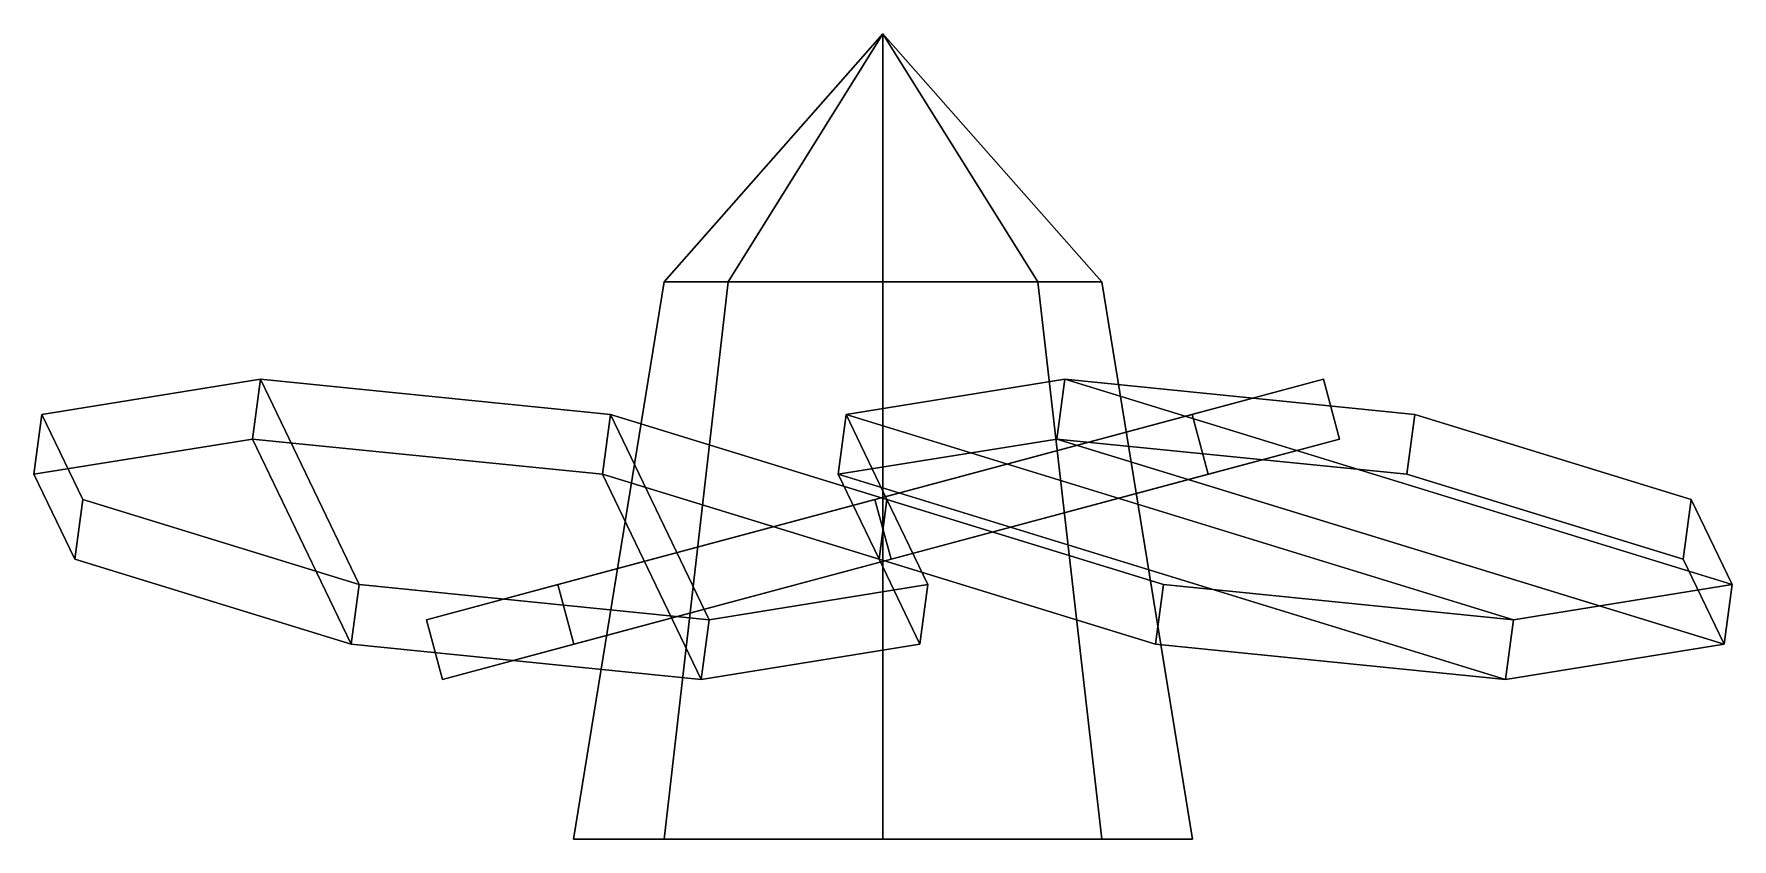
# Model space of a CAD drawing. Extents: x -0.274 to 0.274, y 7.99 to 8.25.
import ezdxf

# ---------------------------------------------------------------- set-up
doc = ezdxf.new("R2010")
doc.units = 0
doc.layers.add('PROP', color=1, linetype='CONTINUOUS')

msp = doc.modelspace()

# ---------------------------------------------------------------- linework, layer by layer
at = {"layer": 'PROP'}
for points in [[(0, 8.25), (-0.07071, 8.17), (-0.05, 8.17, 0.05), (0, 8.25)], [(0, 8.25), (-0.05, 8.17, -0.05), (-0.07071, 8.17), (0, 8.25)], [(0, 8.25), (-0.05, 8.17, 0.05), (0, 8.17, 0.07071), (0, 8.25)], [(0, 8.25), (0, 8.17, -0.07071), (-0.05, 8.17, -0.05), (0, 8.25)], [(0, 8.25), (0, 8.17, 0.07071), (0.05, 8.17, 0.05), (0, 8.25)], [(0, 8.25), (0.05, 8.17, 0.05), (0.07071, 8.17), (0, 8.25)], [(0, 8.25), (0.07071, 8.17), (0.05, 8.17, -0.05), (0, 8.25)], [(0, 8.25), (0.05, 8.17, -0.05), (0, 8.17, -0.07071), (0, 8.25)], [(-0.07071, 8.17), (-0.1, 7.99), (-0.07071, 7.99, 0.07071), (-0.05, 8.17, 0.05)], [(-0.05, 8.17, -0.05), (-0.07071, 7.99, -0.07071), (-0.1, 7.99), (-0.07071, 8.17)], [(-0.05, 8.17, 0.05), (-0.07071, 7.99, 0.07071), (0, 7.99, 0.1), (0, 8.17, 0.07071)], [(0, 8.17, -0.07071), (0, 7.99, -0.1), (-0.07071, 7.99, -0.07071), (-0.05, 8.17, -0.05)], [(0, 8.17, 0.07071), (0, 7.99, 0.1), (0.07071, 7.99, 0.07071), (0.05, 8.17, 0.05)], [(0.05, 8.17, -0.05), (0.07071, 7.99, -0.07071), (0, 7.99, -0.1), (0, 8.17, -0.07071)], [(0.05, 8.17, 0.05), (0.07071, 7.99, 0.07071), (0.1, 7.99), (0.07071, 8.17)], [(0.07071, 8.17), (0.1, 7.99), (0.07071, 7.99, -0.07071), (0.05, 8.17, -0.05)], [(-0.27169, 8.12711, 0.04155), (-0.20105, 8.13848, -0.04824), (-0.20364, 8.11916, -0.05272), (-0.27428, 8.10779, 0.03707)], [(-0.27169, 8.12711, 0.04155), (-0.25851, 8.09966, 0.15224), (-0.16924, 8.07221, 0.219), (-0.20105, 8.13848, -0.04824)], [(-0.20105, 8.13848, -0.04824), (-0.08798, 8.12711, -0.06452), (-0.09057, 8.10779, -0.069), (-0.20364, 8.11916, -0.05272)], [(-0.20105, 8.13848, -0.04824), (-0.16924, 8.07221, 0.219), (-0.05617, 8.06084, 0.20272), (-0.08798, 8.12711, -0.06452)], [(0.1423, 8.13848, -0.15), (-0.10504, 8.07221, -0.25607), (-0.14748, 8.06084, -0.15), (0.09986, 8.12711, -0.04393)], [(0.09986, 8.12711, -0.25607), (-0.00259, 8.09966, -0.3), (-0.10504, 8.07221, -0.25607), (0.1423, 8.13848, -0.15)], [(0.05875, 8.13848, 0.19824), (-0.01188, 8.12711, 0.10845), (-0.01447, 8.10779, 0.11293), (0.05617, 8.11916, 0.20272)], [(0.05875, 8.13848, 0.19824), (0.27428, 8.07221, 0.03707), (0.20364, 8.06084, -0.05272), (-0.01188, 8.12711, 0.10845)], [(0.17183, 8.12711, 0.21452), (0.05875, 8.13848, 0.19824), (0.05617, 8.11916, 0.20272), (0.16924, 8.10779, 0.219)], [(0.17183, 8.12711, 0.21452), (0.2611, 8.09966, 0.14776), (0.27428, 8.07221, 0.03707), (0.05875, 8.13848, 0.19824)], [(0.1423, 8.13848, -0.15), (0.09986, 8.12711, -0.04393), (0.10504, 8.10779, -0.04393), (0.14748, 8.11916, -0.15)], [(0.09986, 8.12711, -0.25607), (0.1423, 8.13848, -0.15), (0.14748, 8.11916, -0.15), (0.10504, 8.10779, -0.25607)], [(-0.25851, 8.09966, 0.15224), (-0.27169, 8.12711, 0.04155), (-0.27428, 8.10779, 0.03707), (-0.2611, 8.08034, 0.14776)], [(0.09986, 8.12711, -0.04393), (-0.14748, 8.06084, -0.15), (-0.10504, 8.07221, -0.04393), (-0.00259, 8.09966)], [(-0.08798, 8.12711, -0.06452), (0.00129, 8.09966, 0.00224), (-0.00129, 8.08034, -0.00224), (-0.09057, 8.10779, -0.069)], [(-0.08798, 8.12711, -0.06452), (-0.05617, 8.06084, 0.20272), (0.01447, 8.07221, 0.11293), (0.00129, 8.09966, 0.00224)], [(-0.01188, 8.12711, 0.10845), (0.00129, 8.09966, -0.00224), (-0.00129, 8.08034, 0.00224), (-0.01447, 8.10779, 0.11293)], [(-0.01188, 8.12711, 0.10845), (0.20364, 8.06084, -0.05272), (0.09057, 8.07221, -0.069), (0.00129, 8.09966, -0.00224)], [(0.09986, 8.12711, -0.04393), (-0.00259, 8.09966), (0.00259, 8.08034), (0.10504, 8.10779, -0.04393)], [(-0.00259, 8.09966, -0.3), (0.09986, 8.12711, -0.25607), (0.10504, 8.10779, -0.25607), (0.00259, 8.08034, -0.3)], [(0.2611, 8.09966, 0.14776), (0.17183, 8.12711, 0.21452), (0.16924, 8.10779, 0.219), (0.25851, 8.08034, 0.15224)], [(-0.2611, 8.08034, 0.14776), (-0.27428, 8.10779, 0.03707), (-0.20364, 8.11916, -0.05272), (-0.17183, 8.05289, 0.21452)], [(-0.17183, 8.05289, 0.21452), (-0.20364, 8.11916, -0.05272), (-0.09057, 8.10779, -0.069), (-0.05875, 8.04152, 0.19824)], [(-0.09986, 8.05289, -0.25607), (0.14748, 8.11916, -0.15), (0.10504, 8.10779, -0.04393), (-0.1423, 8.04152, -0.15)], [(0.00259, 8.08034, -0.3), (0.10504, 8.10779, -0.25607), (0.14748, 8.11916, -0.15), (-0.09986, 8.05289, -0.25607)], [(0.27169, 8.05289, 0.04155), (0.05617, 8.11916, 0.20272), (-0.01447, 8.10779, 0.11293), (0.20105, 8.04152, -0.04824)], [(0.25851, 8.08034, 0.15224), (0.16924, 8.10779, 0.219), (0.05617, 8.11916, 0.20272), (0.27169, 8.05289, 0.04155)], [(-0.1423, 8.04152, -0.15), (0.10504, 8.10779, -0.04393), (0.00259, 8.08034), (-0.09986, 8.05289, -0.04393)], [(-0.05875, 8.04152, 0.19824), (-0.09057, 8.10779, -0.069), (-0.00129, 8.08034, -0.00224), (0.01188, 8.05289, 0.10845)], [(0.20105, 8.04152, -0.04824), (-0.01447, 8.10779, 0.11293), (-0.00129, 8.08034, 0.00224), (0.08798, 8.05289, -0.06452)], [(-0.16924, 8.07221, 0.219), (-0.25851, 8.09966, 0.15224), (-0.2611, 8.08034, 0.14776), (-0.17183, 8.05289, 0.21452)], [(-0.00259, 8.09966), (-0.10504, 8.07221, -0.04393), (-0.09986, 8.05289, -0.04393), (0.00259, 8.08034)], [(-0.10504, 8.07221, -0.25607), (-0.00259, 8.09966, -0.3), (0.00259, 8.08034, -0.3), (-0.09986, 8.05289, -0.25607)], [(0.00129, 8.09966, -0.00224), (0.09057, 8.07221, -0.069), (0.08798, 8.05289, -0.06452), (-0.00129, 8.08034, 0.00224)], [(0.00129, 8.09966, 0.00224), (0.01447, 8.07221, 0.11293), (0.01188, 8.05289, 0.10845), (-0.00129, 8.08034, -0.00224)], [(0.27428, 8.07221, 0.03707), (0.2611, 8.09966, 0.14776), (0.25851, 8.08034, 0.15224), (0.27169, 8.05289, 0.04155)], [(-0.05617, 8.06084, 0.20272), (-0.16924, 8.07221, 0.219), (-0.17183, 8.05289, 0.21452), (-0.05875, 8.04152, 0.19824)], [(-0.10504, 8.07221, -0.04393), (-0.14748, 8.06084, -0.15), (-0.1423, 8.04152, -0.15), (-0.09986, 8.05289, -0.04393)], [(-0.14748, 8.06084, -0.15), (-0.10504, 8.07221, -0.25607), (-0.09986, 8.05289, -0.25607), (-0.1423, 8.04152, -0.15)], [(0.01447, 8.07221, 0.11293), (-0.05617, 8.06084, 0.20272), (-0.05875, 8.04152, 0.19824), (0.01188, 8.05289, 0.10845)], [(0.09057, 8.07221, -0.069), (0.20364, 8.06084, -0.05272), (0.20105, 8.04152, -0.04824), (0.08798, 8.05289, -0.06452)], [(0.20364, 8.06084, -0.05272), (0.27428, 8.07221, 0.03707), (0.27169, 8.05289, 0.04155), (0.20105, 8.04152, -0.04824)]]:
    msp.add_3dface(points, dxfattribs=at)

doc.saveas('drawing.dxf')
